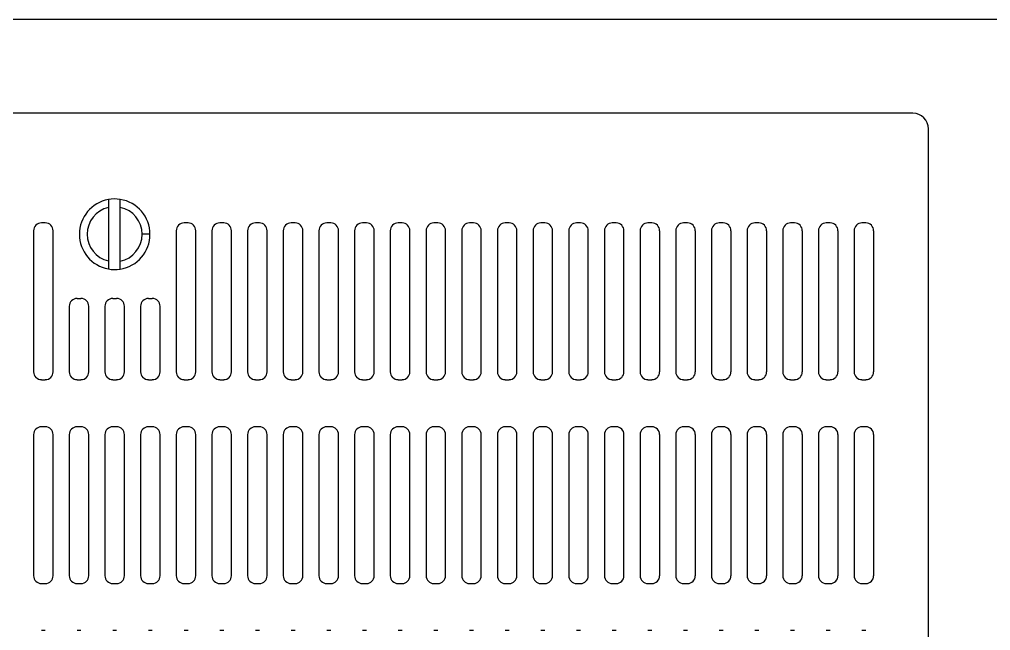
# Model space of a CAD drawing. Header units: millimetres. Extents: x 969 to 1551, y 435 to 847.
# Drawn here: x 1062.56 to 1075, y 544.4 to 552.24 of the extents above; entities that cross this region are included whole.
import ezdxf

# ---------------------------------------------------------------- set-up
doc = ezdxf.new("R2010")
doc.units = ezdxf.units.MM

# ---------------------------------------------------------------- blocks, each defined once
blk = doc.blocks.new('机柜—工控机')
at = {"color": 0}
for p, q in [((45.605, 17.78), (2.813, 17.78)), ((24.008, 16.578), (3.552, 16.578)), ((24.209, 4.035), (24.209, 16.378)), ((13.702, 15.472), (13.702, 15.468)), ((13.702, 15.468), (13.702, 15.458)), ((13.702, 15.458), (13.702, 15.441)), ((13.702, 15.441), (13.702, 15.42)), ((13.853, 15.47), (13.853, 15.474)), ((13.853, 15.46), (13.853, 15.47)), ((13.853, 15.443), (13.853, 15.46)), ((13.853, 15.422), (13.853, 15.443)), ((13.702, 15.42), (13.702, 15.395)), ((13.702, 15.395), (13.702, 15.369)), ((13.702, 15.369), (13.702, 14.685)), ((13.853, 15.398), (13.853, 15.422)), ((13.853, 15.372), (13.853, 15.398)), ((13.853, 14.682), (13.853, 15.372)), ((12.743, 15.072), (12.743, 13.264)), ((12.894, 15.172), (12.844, 15.172)), ((12.995, 13.264), (12.995, 15.072)), ((14.572, 15.072), (14.572, 13.264)), ((14.722, 15.172), (14.672, 15.172)), ((14.823, 13.264), (14.823, 15.072)), ((15.029, 15.072), (15.029, 13.264)), ((15.179, 15.172), (15.129, 15.172)), ((15.28, 13.264), (15.28, 15.072)), ((15.486, 15.072), (15.486, 13.264)), ((15.636, 15.172), (15.586, 15.172)), ((15.737, 13.264), (15.737, 15.072)), ((15.943, 15.072), (15.943, 13.264)), ((16.094, 15.172), (16.043, 15.172)), ((16.194, 13.264), (16.194, 15.072)), ((16.4, 15.072), (16.4, 13.264)), ((16.551, 15.172), (16.5, 15.172)), ((16.651, 13.264), (16.651, 15.072)), ((16.857, 15.072), (16.857, 13.264)), ((17.008, 15.172), (16.957, 15.172)), ((17.108, 13.264), (17.108, 15.072)), ((17.314, 15.072), (17.314, 13.264)), ((17.465, 15.172), (17.414, 15.172)), ((17.565, 13.264), (17.565, 15.072)), ((17.771, 15.072), (17.771, 13.264)), ((17.922, 15.172), (17.872, 15.172)), ((18.022, 13.264), (18.022, 15.072)), ((18.228, 15.072), (18.228, 13.264)), ((18.379, 15.172), (18.329, 15.172)), ((18.479, 13.264), (18.479, 15.072)), ((18.685, 15.072), (18.685, 13.264)), ((18.836, 15.172), (18.786, 15.172)), ((18.936, 13.264), (18.936, 15.072)), ((19.142, 15.072), (19.142, 13.264)), ((19.293, 15.172), (19.243, 15.172)), ((19.393, 13.264), (19.393, 15.072)), ((19.599, 15.072), (19.599, 13.264)), ((19.75, 15.172), (19.7, 15.172)), ((19.85, 13.264), (19.85, 15.072)), ((20.056, 15.072), (20.056, 13.264)), ((20.207, 15.172), (20.157, 15.172)), ((20.307, 13.264), (20.307, 15.072)), ((20.513, 15.072), (20.513, 13.264)), ((20.664, 15.172), (20.614, 15.172)), ((20.765, 13.264), (20.765, 15.072)), ((20.97, 15.072), (20.97, 13.264)), ((21.121, 15.172), (21.071, 15.172)), ((21.222, 13.264), (21.222, 15.072)), ((21.428, 15.072), (21.428, 13.264)), ((21.578, 15.172), (21.528, 15.172)), ((21.679, 13.264), (21.679, 15.072)), ((21.885, 15.072), (21.885, 13.264)), ((22.035, 15.172), (21.985, 15.172)), ((22.136, 13.264), (22.136, 15.072)), ((22.342, 15.072), (22.342, 13.264)), ((22.492, 15.172), (22.442, 15.172)), ((22.593, 13.264), (22.593, 15.072)), ((22.799, 15.072), (22.799, 13.264)), ((22.949, 15.172), (22.899, 15.172)), ((23.05, 13.264), (23.05, 15.072)), ((23.256, 15.072), (23.256, 13.264)), ((23.406, 15.172), (23.356, 15.172)), ((23.507, 13.264), (23.507, 15.072)), ((14.235, 15.027), (14.135, 15.027)), ((13.702, 14.685), (13.702, 14.659)), ((13.853, 14.656), (13.853, 14.682)), ((13.702, 14.659), (13.702, 14.634)), ((13.702, 14.634), (13.702, 14.613)), ((13.702, 14.613), (13.702, 14.596)), ((13.702, 14.596), (13.702, 14.586)), ((13.702, 14.586), (13.702, 14.582)), ((13.853, 14.632), (13.853, 14.656)), ((13.853, 14.61), (13.853, 14.632)), ((13.853, 14.594), (13.853, 14.61)), ((13.853, 14.584), (13.853, 14.594)), ((13.853, 14.58), (13.853, 14.584)), ((13.301, 14.205), (13.351, 14.205)), ((13.758, 14.205), (13.808, 14.205)), ((14.215, 14.205), (14.265, 14.205)), ((13.201, 14.104), (13.201, 13.264)), ((13.452, 13.264), (13.452, 14.104)), ((13.658, 14.104), (13.658, 13.264)), ((13.909, 13.264), (13.909, 14.104)), ((14.115, 14.104), (14.115, 13.264)), ((14.366, 13.264), (14.366, 14.104)), ((12.844, 13.163), (12.894, 13.163)), ((13.301, 13.163), (13.351, 13.163)), ((13.758, 13.163), (13.808, 13.163)), ((14.215, 13.163), (14.265, 13.163)), ((14.672, 13.163), (14.722, 13.163)), ((15.129, 13.163), (15.179, 13.163)), ((15.586, 13.163), (15.636, 13.163)), ((16.043, 13.163), (16.094, 13.163)), ((16.5, 13.163), (16.551, 13.163)), ((16.957, 13.163), (17.008, 13.163)), ((17.414, 13.163), (17.465, 13.163)), ((17.872, 13.163), (17.922, 13.163)), ((18.329, 13.163), (18.379, 13.163)), ((18.786, 13.163), (18.836, 13.163)), ((19.243, 13.163), (19.293, 13.163)), ((19.7, 13.163), (19.75, 13.163)), ((20.157, 13.163), (20.207, 13.163)), ((20.614, 13.163), (20.664, 13.163)), ((21.071, 13.163), (21.121, 13.163)), ((21.528, 13.163), (21.578, 13.163)), ((21.985, 13.163), (22.035, 13.163)), ((22.442, 13.163), (22.492, 13.163)), ((22.899, 13.163), (22.949, 13.163)), ((23.356, 13.163), (23.406, 13.163)), ((12.743, 12.46), (12.743, 10.652)), ((12.894, 12.56), (12.844, 12.56)), ((12.995, 10.652), (12.995, 12.46)), ((13.201, 12.46), (13.201, 10.652)), ((13.351, 12.56), (13.301, 12.56)), ((13.452, 10.652), (13.452, 12.46)), ((13.658, 12.46), (13.658, 10.652)), ((13.808, 12.56), (13.758, 12.56)), ((13.909, 10.652), (13.909, 12.46)), ((14.115, 12.46), (14.115, 10.652)), ((14.265, 12.56), (14.215, 12.56)), ((14.366, 10.652), (14.366, 12.46)), ((14.572, 12.46), (14.572, 10.652)), ((14.722, 12.56), (14.672, 12.56)), ((14.823, 10.652), (14.823, 12.46)), ((15.029, 12.46), (15.029, 10.652)), ((15.179, 12.56), (15.129, 12.56)), ((15.28, 10.652), (15.28, 12.46)), ((15.486, 12.46), (15.486, 10.652)), ((15.636, 12.56), (15.586, 12.56)), ((15.737, 10.652), (15.737, 12.46)), ((15.943, 12.46), (15.943, 10.652)), ((16.094, 12.56), (16.043, 12.56)), ((16.194, 10.652), (16.194, 12.46)), ((16.4, 12.46), (16.4, 10.652)), ((16.551, 12.56), (16.5, 12.56)), ((16.651, 10.652), (16.651, 12.46)), ((16.857, 12.46), (16.857, 10.652)), ((17.008, 12.56), (16.957, 12.56)), ((17.108, 10.652), (17.108, 12.46)), ((17.314, 12.46), (17.314, 10.652)), ((17.465, 12.56), (17.414, 12.56)), ((17.565, 10.652), (17.565, 12.46)), ((17.771, 12.46), (17.771, 10.652)), ((17.922, 12.56), (17.872, 12.56)), ((18.022, 10.652), (18.022, 12.46)), ((18.228, 12.46), (18.228, 10.652)), ((18.379, 12.56), (18.329, 12.56)), ((18.479, 10.652), (18.479, 12.46)), ((18.685, 12.46), (18.685, 10.652)), ((18.836, 12.56), (18.786, 12.56)), ((18.936, 10.652), (18.936, 12.46)), ((19.142, 12.46), (19.142, 10.652)), ((19.293, 12.56), (19.243, 12.56)), ((19.393, 10.652), (19.393, 12.46)), ((19.599, 12.46), (19.599, 10.652)), ((19.75, 12.56), (19.7, 12.56)), ((19.85, 10.652), (19.85, 12.46)), ((20.056, 12.46), (20.056, 10.652)), ((20.207, 12.56), (20.157, 12.56)), ((20.307, 10.652), (20.307, 12.46)), ((20.513, 12.46), (20.513, 10.652)), ((20.664, 12.56), (20.614, 12.56)), ((20.765, 10.652), (20.765, 12.46)), ((20.97, 12.46), (20.97, 10.652)), ((21.121, 12.56), (21.071, 12.56)), ((21.222, 10.652), (21.222, 12.46)), ((21.428, 12.46), (21.428, 10.652)), ((21.578, 12.56), (21.528, 12.56)), ((21.679, 10.652), (21.679, 12.46)), ((21.885, 12.46), (21.885, 10.652)), ((22.035, 12.56), (21.985, 12.56)), ((22.136, 10.652), (22.136, 12.46)), ((22.342, 12.46), (22.342, 10.652)), ((22.492, 12.56), (22.442, 12.56)), ((22.593, 10.652), (22.593, 12.46)), ((22.799, 12.46), (22.799, 10.652)), ((22.949, 12.56), (22.899, 12.56)), ((23.05, 10.652), (23.05, 12.46)), ((23.256, 12.46), (23.256, 10.652)), ((23.406, 12.56), (23.356, 12.56)), ((23.507, 10.652), (23.507, 12.46)), ((12.844, 10.551), (12.894, 10.551)), ((13.301, 10.551), (13.351, 10.551)), ((13.758, 10.551), (13.808, 10.551)), ((14.215, 10.551), (14.265, 10.551)), ((14.672, 10.551), (14.722, 10.551)), ((15.129, 10.551), (15.179, 10.551)), ((15.586, 10.551), (15.636, 10.551)), ((16.043, 10.551), (16.094, 10.551)), ((16.5, 10.551), (16.551, 10.551)), ((16.957, 10.551), (17.008, 10.551)), ((17.414, 10.551), (17.465, 10.551)), ((17.872, 10.551), (17.922, 10.551)), ((18.329, 10.551), (18.379, 10.551)), ((18.786, 10.551), (18.836, 10.551)), ((19.243, 10.551), (19.293, 10.551)), ((19.7, 10.551), (19.75, 10.551)), ((20.157, 10.551), (20.207, 10.551)), ((20.614, 10.551), (20.664, 10.551)), ((21.071, 10.551), (21.121, 10.551)), ((21.528, 10.551), (21.578, 10.551)), ((21.985, 10.551), (22.035, 10.551)), ((22.442, 10.551), (22.492, 10.551)), ((22.899, 10.551), (22.949, 10.551)), ((23.356, 10.551), (23.406, 10.551)), ((12.894, 9.949), (12.844, 9.949)), ((13.351, 9.949), (13.301, 9.949)), ((13.808, 9.949), (13.758, 9.949)), ((14.265, 9.949), (14.215, 9.949)), ((14.722, 9.949), (14.672, 9.949)), ((15.179, 9.949), (15.129, 9.949)), ((15.636, 9.949), (15.586, 9.949)), ((16.094, 9.949), (16.043, 9.949)), ((16.551, 9.949), (16.5, 9.949)), ((17.008, 9.949), (16.957, 9.949)), ((17.465, 9.949), (17.414, 9.949)), ((17.922, 9.949), (17.872, 9.949)), ((18.379, 9.949), (18.329, 9.949)), ((18.836, 9.949), (18.786, 9.949)), ((19.293, 9.949), (19.243, 9.949)), ((19.75, 9.949), (19.7, 9.949)), ((20.207, 9.949), (20.157, 9.949)), ((20.664, 9.949), (20.614, 9.949)), ((21.121, 9.949), (21.071, 9.949)), ((21.578, 9.949), (21.528, 9.949)), ((22.035, 9.949), (21.985, 9.949)), ((22.492, 9.949), (22.442, 9.949)), ((22.949, 9.949), (22.899, 9.949)), ((23.406, 9.949), (23.356, 9.949))]:
    blk.add_line(p, q, dxfattribs=at)
for centre, radius, start, end in [((24.008, 16.378), 0.201, 0, 90), ((13.783, 15.027), 0.452, 100.3119, 180), ((13.783, 15.027), 0.452, 81.1222, 100.3119), ((13.783, 15.027), 0.452, 0, 81.1222), ((13.783, 15.027), 0.352, 103.306, 256.694), ((13.783, 15.027), 0.352, 0, 78.5554), ((12.844, 15.072), 0.1, 90, 180), ((12.894, 15.072), 0.1, 0, 90), ((14.672, 15.072), 0.1, 90, 180), ((14.722, 15.072), 0.1, 0, 90), ((15.129, 15.072), 0.1, 90, 180), ((15.179, 15.072), 0.1, 0, 90), ((15.586, 15.072), 0.1, 90, 180), ((15.636, 15.072), 0.1, 0, 90), ((16.043, 15.072), 0.1, 90, 180), ((16.094, 15.072), 0.1, 0, 90), ((16.5, 15.072), 0.1, 90, 180), ((16.551, 15.072), 0.1, 0, 90), ((16.957, 15.072), 0.1, 90, 180), ((17.008, 15.072), 0.1, 0, 90), ((17.414, 15.072), 0.1, 90, 180), ((17.465, 15.072), 0.1, 0, 90), ((17.872, 15.072), 0.1, 90, 180), ((17.922, 15.072), 0.1, 0, 90), ((18.329, 15.072), 0.1, 90, 180), ((18.379, 15.072), 0.1, 0, 90), ((18.786, 15.072), 0.1, 90, 180), ((18.836, 15.072), 0.1, 0, 90), ((19.243, 15.072), 0.1, 90, 180), ((19.293, 15.072), 0.1, 0, 90), ((19.7, 15.072), 0.1, 90, 180), ((19.75, 15.072), 0.1, 0, 90), ((20.157, 15.072), 0.1, 90, 180), ((20.207, 15.072), 0.1, 0, 90), ((20.614, 15.072), 0.1, 90, 180), ((20.664, 15.072), 0.1, 0, 90), ((21.071, 15.072), 0.1, 90, 180), ((21.121, 15.072), 0.1, 0, 90), ((21.528, 15.072), 0.1, 90, 180), ((21.578, 15.072), 0.1, 0, 90), ((21.985, 15.072), 0.1, 90, 180), ((22.035, 15.072), 0.1, 0, 90), ((22.442, 15.072), 0.1, 90, 180), ((22.492, 15.072), 0.1, 0, 90), ((22.899, 15.072), 0.1, 90, 180), ((22.949, 15.072), 0.1, 0, 90), ((23.356, 15.072), 0.1, 90, 180), ((23.406, 15.072), 0.1, 0, 90), ((13.783, 15.027), 0.452, 180, 259.6881), ((13.783, 15.027), 0.452, 278.8778, 0), ((13.783, 15.027), 0.352, 281.4446, 0), ((13.783, 15.027), 0.452, 259.6881, 278.8778), ((13.301, 14.104), 0.1, 90, 180), ((13.351, 14.104), 0.1, 0, 90), ((13.758, 14.104), 0.1, 90, 180), ((13.808, 14.104), 0.1, 0, 90), ((14.215, 14.104), 0.1, 90, 180), ((14.265, 14.104), 0.1, 0, 90), ((12.844, 13.264), 0.1, 180, 270), ((12.894, 13.264), 0.1, 270, 0), ((13.301, 13.264), 0.1, 180, 270), ((13.351, 13.264), 0.1, 270, 0), ((13.758, 13.264), 0.1, 180, 270), ((13.808, 13.264), 0.1, 270, 0), ((14.215, 13.264), 0.1, 180, 270), ((14.265, 13.264), 0.1, 270, 0), ((14.672, 13.264), 0.1, 180, 270), ((14.722, 13.264), 0.1, 270, 0), ((15.129, 13.264), 0.1, 180, 270), ((15.179, 13.264), 0.1, 270, 0), ((15.586, 13.264), 0.1, 180, 270), ((15.636, 13.264), 0.1, 270, 0), ((16.043, 13.264), 0.1, 180, 270), ((16.094, 13.264), 0.1, 270, 0), ((16.5, 13.264), 0.1, 180, 270), ((16.551, 13.264), 0.1, 270, 0), ((16.957, 13.264), 0.1, 180, 270), ((17.008, 13.264), 0.1, 270, 0), ((17.414, 13.264), 0.1, 180, 270), ((17.465, 13.264), 0.1, 270, 0), ((17.872, 13.264), 0.1, 180, 270), ((17.922, 13.264), 0.1, 270, 0), ((18.329, 13.264), 0.1, 180, 270), ((18.379, 13.264), 0.1, 270, 0), ((18.786, 13.264), 0.1, 180, 270), ((18.836, 13.264), 0.1, 270, 0), ((19.243, 13.264), 0.1, 180, 270), ((19.293, 13.264), 0.1, 270, 0), ((19.7, 13.264), 0.1, 180, 270), ((19.75, 13.264), 0.1, 270, 0), ((20.157, 13.264), 0.1, 180, 270), ((20.207, 13.264), 0.1, 270, 0), ((20.614, 13.264), 0.1, 180, 270), ((20.664, 13.264), 0.1, 270, 0), ((21.071, 13.264), 0.1, 180, 270), ((21.121, 13.264), 0.1, 270, 0), ((21.528, 13.264), 0.1, 180, 270), ((21.578, 13.264), 0.1, 270, 0), ((21.985, 13.264), 0.1, 180, 270), ((22.035, 13.264), 0.1, 270, 0), ((22.442, 13.264), 0.1, 180, 270), ((22.492, 13.264), 0.1, 270, 0), ((22.899, 13.264), 0.1, 180, 270), ((22.949, 13.264), 0.1, 270, 0), ((23.356, 13.264), 0.1, 180, 270), ((23.406, 13.264), 0.1, 270, 0), ((12.844, 12.46), 0.1, 90, 180), ((12.894, 12.46), 0.1, 0, 90), ((13.301, 12.46), 0.1, 90, 180), ((13.351, 12.46), 0.1, 0, 90), ((13.758, 12.46), 0.1, 90, 180), ((13.808, 12.46), 0.1, 0, 90), ((14.215, 12.46), 0.1, 90, 180), ((14.265, 12.46), 0.1, 0, 90), ((14.672, 12.46), 0.1, 90, 180), ((14.722, 12.46), 0.1, 0, 90), ((15.129, 12.46), 0.1, 90, 180), ((15.179, 12.46), 0.1, 0, 90), ((15.586, 12.46), 0.1, 90, 180), ((15.636, 12.46), 0.1, 0, 90), ((16.043, 12.46), 0.1, 90, 180), ((16.094, 12.46), 0.1, 0, 90), ((16.5, 12.46), 0.1, 90, 180), ((16.551, 12.46), 0.1, 0, 90), ((16.957, 12.46), 0.1, 90, 180), ((17.008, 12.46), 0.1, 0, 90), ((17.414, 12.46), 0.1, 90, 180), ((17.465, 12.46), 0.1, 0, 90), ((17.872, 12.46), 0.1, 90, 180), ((17.922, 12.46), 0.1, 0, 90), ((18.329, 12.46), 0.1, 90, 180), ((18.379, 12.46), 0.1, 0, 90), ((18.786, 12.46), 0.1, 90, 180), ((18.836, 12.46), 0.1, 0, 90), ((19.243, 12.46), 0.1, 90, 180), ((19.293, 12.46), 0.1, 0, 90), ((19.7, 12.46), 0.1, 90, 180), ((19.75, 12.46), 0.1, 0, 90), ((20.157, 12.46), 0.1, 90, 180), ((20.207, 12.46), 0.1, 0, 90), ((20.614, 12.46), 0.1, 90, 180), ((20.664, 12.46), 0.1, 0, 90), ((21.071, 12.46), 0.1, 90, 180), ((21.121, 12.46), 0.1, 0, 90), ((21.528, 12.46), 0.1, 90, 180), ((21.578, 12.46), 0.1, 0, 90), ((21.985, 12.46), 0.1, 90, 180), ((22.035, 12.46), 0.1, 0, 90), ((22.442, 12.46), 0.1, 90, 180), ((22.492, 12.46), 0.1, 0, 90), ((22.899, 12.46), 0.1, 90, 180), ((22.949, 12.46), 0.1, 0, 90), ((23.356, 12.46), 0.1, 90, 180), ((23.406, 12.46), 0.1, 0, 90), ((12.844, 10.652), 0.1, 180, 270), ((12.894, 10.652), 0.1, 270, 0), ((13.301, 10.652), 0.1, 180, 270), ((13.351, 10.652), 0.1, 270, 0), ((13.758, 10.652), 0.1, 180, 270), ((13.808, 10.652), 0.1, 270, 0), ((14.215, 10.652), 0.1, 180, 270), ((14.265, 10.652), 0.1, 270, 0), ((14.672, 10.652), 0.1, 180, 270), ((14.722, 10.652), 0.1, 270, 0), ((15.129, 10.652), 0.1, 180, 270), ((15.179, 10.652), 0.1, 270, 0), ((15.586, 10.652), 0.1, 180, 270), ((15.636, 10.652), 0.1, 270, 0), ((16.043, 10.652), 0.1, 180, 270), ((16.094, 10.652), 0.1, 270, 0), ((16.5, 10.652), 0.1, 180, 270), ((16.551, 10.652), 0.1, 270, 0), ((16.957, 10.652), 0.1, 180, 270), ((17.008, 10.652), 0.1, 270, 0), ((17.414, 10.652), 0.1, 180, 270), ((17.465, 10.652), 0.1, 270, 0), ((17.872, 10.652), 0.1, 180, 270), ((17.922, 10.652), 0.1, 270, 0), ((18.329, 10.652), 0.1, 180, 270), ((18.379, 10.652), 0.1, 270, 0), ((18.786, 10.652), 0.1, 180, 270), ((18.836, 10.652), 0.1, 270, 0), ((19.243, 10.652), 0.1, 180, 270), ((19.293, 10.652), 0.1, 270, 0), ((19.7, 10.652), 0.1, 180, 270), ((19.75, 10.652), 0.1, 270, 0), ((20.157, 10.652), 0.1, 180, 270), ((20.207, 10.652), 0.1, 270, 0), ((20.614, 10.652), 0.1, 180, 270), ((20.664, 10.652), 0.1, 270, 0), ((21.071, 10.652), 0.1, 180, 270), ((21.121, 10.652), 0.1, 270, 0), ((21.528, 10.652), 0.1, 180, 270), ((21.578, 10.652), 0.1, 270, 0), ((21.985, 10.652), 0.1, 180, 270), ((22.035, 10.652), 0.1, 270, 0), ((22.442, 10.652), 0.1, 180, 270), ((22.492, 10.652), 0.1, 270, 0), ((22.899, 10.652), 0.1, 180, 270), ((22.949, 10.652), 0.1, 270, 0), ((23.356, 10.652), 0.1, 180, 270), ((23.406, 10.652), 0.1, 270, 0)]:
    blk.add_arc(centre, radius, start, end, dxfattribs=at)

msp = doc.modelspace()

# ---------------------------------------------------------------- block references
at = {"color": 3}
msp.add_blockref('机柜—工控机', (1050, 534.455), dxfattribs=at)

doc.saveas('drawing.dxf')
